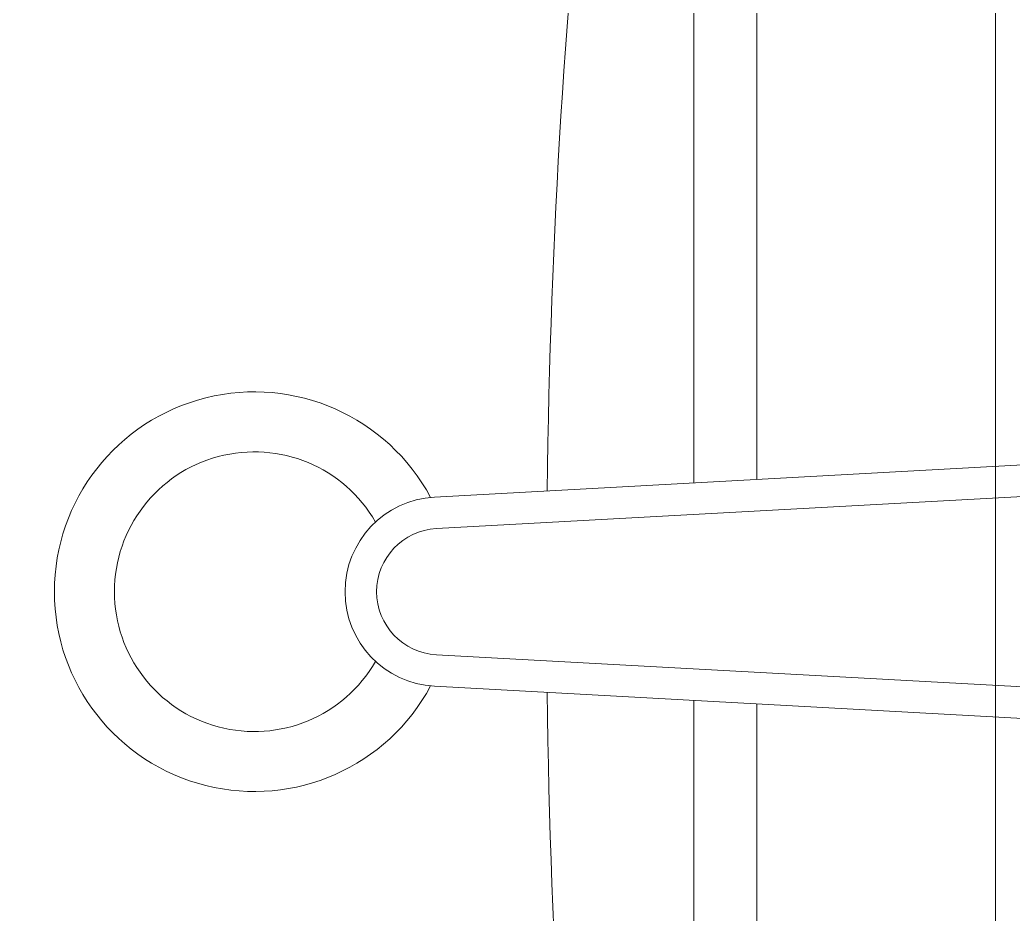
# Model space of a CAD drawing. Header units: inches. Extents: x 32 to 51.7, y 18.3 to 41.9.
# Drawn here: x 40.7398 to 40.898, y 28.7043 to 28.8468 of the extents above; entities that cross this region are included whole.
import ezdxf

# ---------------------------------------------------------------- set-up
doc = ezdxf.new("R2010")
doc.units = ezdxf.units.IN
doc.header["$MEASUREMENT"] = 0
doc.layers.add('FURNITURE F 1 100', color=253, linetype='Continuous', lineweight=13)

msp = doc.modelspace()

# ---------------------------------------------------------------- linework, layer by layer
at = {"layer": 'FURNITURE F 1 100'}
for p, q in [((40.85713385846039, 28.99969557419011), (40.85713385846039, 28.7735777420746)), ((40.84713385846017, 28.9896955741908), (40.84713385846017, 28.77302845235111)), ((40.92975903368888, 28.77756696831646), (40.80584200847962, 28.77076033346541)), ((40.80612229392382, 28.76573785665048), (40.93003966709212, 28.77254451061433)), ((40.92893058719319, 28.73890221858594), (40.80612229392382, 28.74564795193076)), ((40.80584200847962, 28.74062547511583), (40.92975903368888, 28.73381884026478)), ((40.84713385846017, 28.73835735623013), (40.84713385846017, 28.52169557419004)), ((40.85713385846039, 28.73780806650664), (40.85713385846039, 28.51169557418982))]:
    msp.add_line(p, q, dxfattribs=at)
msp.add_lwpolyline([(40.89513385845994, 29.02069557419075), (40.89513385845994, 28.49069557419009, -0.414213562373095), (40.86013385846009, 28.45569557419024), (40.50813385846023, 28.45569557419024, -0.414213562373095), (40.47313385846037, 28.49069557419009), (40.47313385846037, 29.02069557419075, -0.414213562373095), (40.50813385846023, 29.0556955741906), (40.86013385846009, 29.0556955741906, -0.414213562373095), (40.89513385845994, 29.02069557419075)], format="xyb", dxfattribs=at)
for centre, radius, start, end in [((40.77713385846046, 28.75569290429051), 0.03183321661652184, 28.15048546192673, 331.8495145380732), ((40.77713385846046, 28.75569557419042), 0.02227764484175613, 29.88356264756856, 330.1060788010852), ((40.80666964688017, 28.75569290429051), 0.01509014271836913, 93.14403877223884, 266.8559612277612), ((40.80667405283448, 28.75569290429051), 0.01006009472152103, 93.14403877223884, 266.8559612277612)]:
    msp.add_arc(centre, radius, start, end, dxfattribs=at)
for points in [[(40.8237689300765, 28.77174504084585), (40.82479780522927, 28.85406062796253), (40.83364256546584, 28.92775502086372), (40.84713385846017, 28.97055562329499)], [(40.84713385846017, 28.54083552508585), (40.83364279970165, 28.58363538441379), (40.82479811235653, 28.65732216437252), (40.82376898367393, 28.73964076479113)]]:
    msp.add_open_spline(points, degree=3, dxfattribs=at)

doc.saveas('drawing.dxf')
